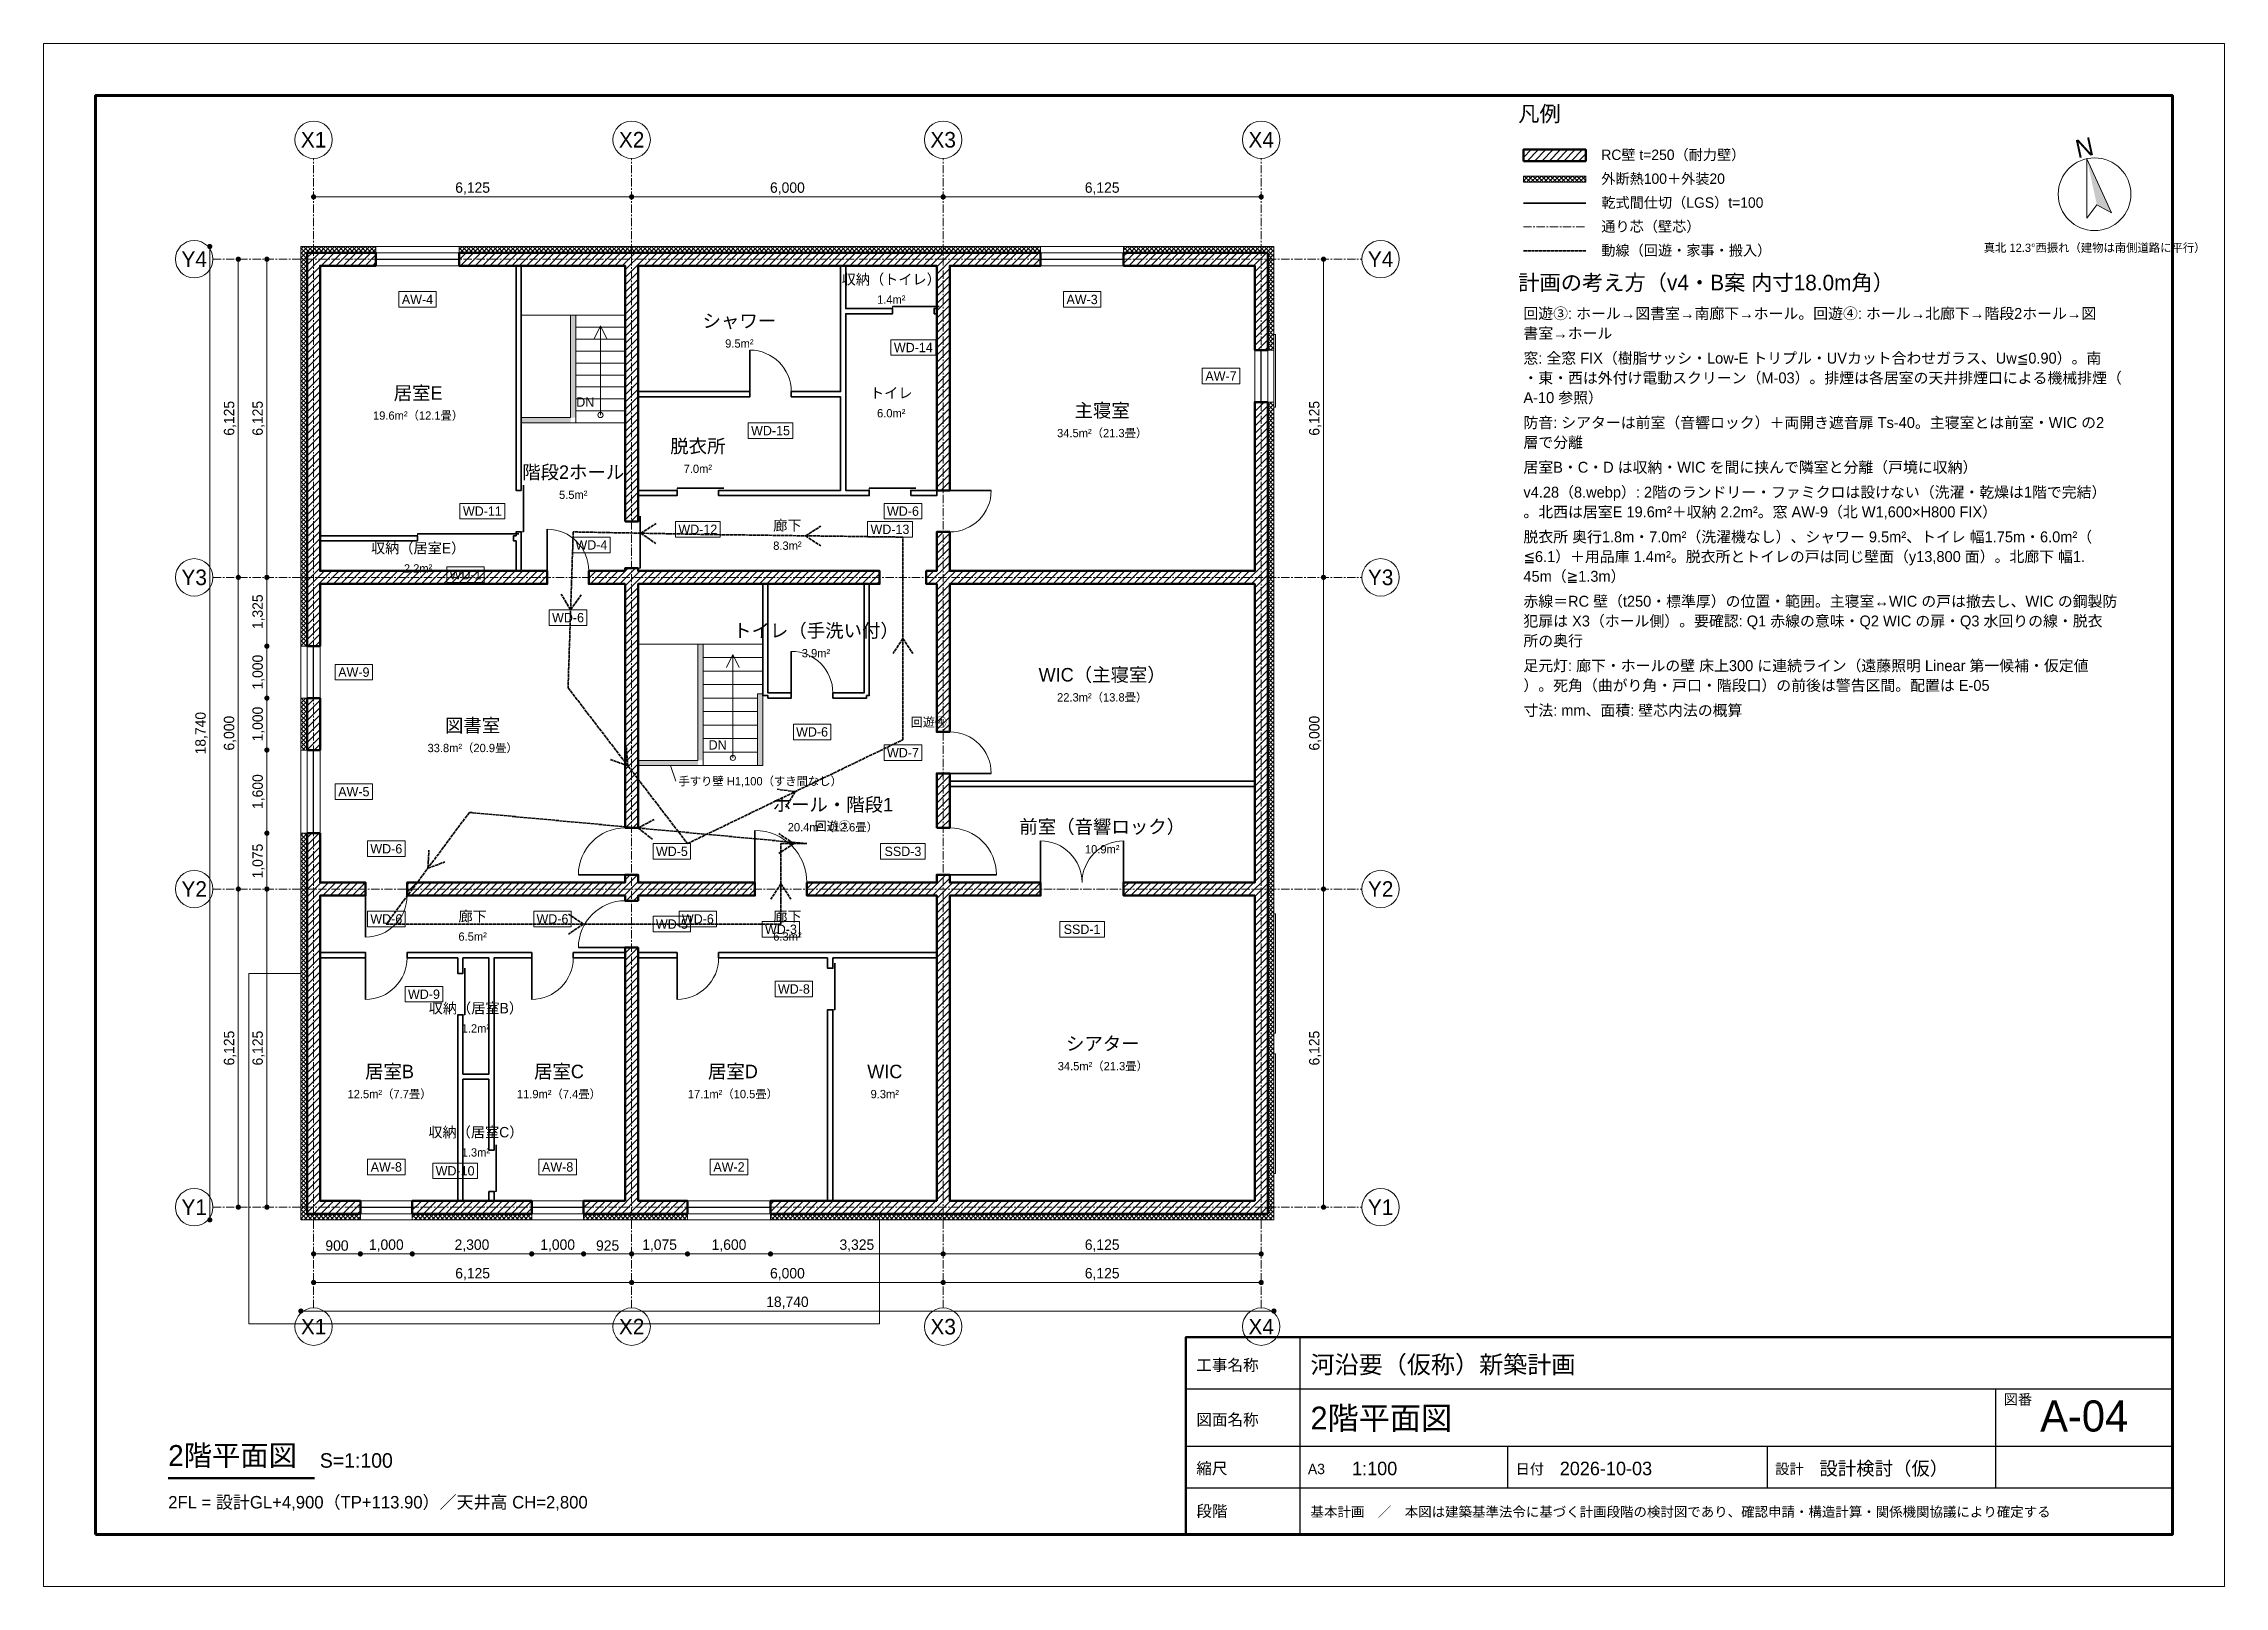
# Model space of a CAD drawing. Header units: millimetres. Extents: x 0 to 42000, y 0 to 29700.
import ezdxf
from ezdxf.enums import TextEntityAlignment as Align

# ---------------------------------------------------------------- set-up
doc = ezdxf.new("R2010")
doc.units = ezdxf.units.MM
doc.header["$LTSCALE"] = 50
doc.linetypes.add('CENTER', pattern=[5.08, 3.175, -0.635, 0.635, -0.635])
doc.linetypes.add('DASHED', pattern=[1.524, 1.27, -0.254])
for name, color, linetype, lineweight in [('A-CUT', 7, 'Continuous', 50), ('A-CUT-HATCH', 8, 'Continuous', 9), ('A-CUT-INS', 9, 'Continuous', 9), ('A-CUT-LGS', 7, 'Continuous', 35), ('A-DIMS', 7, 'Continuous', 13), ('A-DOOR', 5, 'Continuous', 18), ('A-FLOW', 6, 'DASHED', 35), ('A-GLAZ', 5, 'Continuous', 18), ('A-GRID', 1, 'CENTER', 13), ('A-GRID-SYMB', 7, 'Continuous', 18), ('A-ROOM', 7, 'Continuous', 18), ('A-STRS', 7, 'Continuous', 18), ('A-SYMB', 7, 'Continuous', 18), ('A-TEXT', 7, 'Continuous', 18), ('A-VIS', 7, 'Continuous', 18), ('G-FRAME', 7, 'Continuous', 70), ('G-TITLE', 7, 'Continuous', 25)]:
    doc.layers.add(name, color=color, linetype=linetype, lineweight=lineweight)
doc.styles.add('JP', font='ipag.ttf')
doc.dimstyles.new('JIS', dxfattribs={"dimscale": 100, "dimtxt": 2, "dimasz": 1, "dimexe": 1, "dimexo": 1, "dimgap": 0.6, "dimtad": 1, "dimdec": 0, "dimtxsty": 'JP', "dimblk": 'DOT', "dimcen": 2.5, "dimclrd": 7, "dimclre": 7, "dimclrt": 7, "dimazin": 3, "dimtfac": 1, "dimtmove": 0, "dimatfit": 3, "dimlwd": 13, "dimlwe": 13})

# ---------------------------------------------------------------- blocks, each defined once
blk = doc.blocks.new('_DOT')
at = {"color": 0, "linetype": 'BYBLOCK'}
blk.add_line((-0.5, 0), (-1, 0), dxfattribs=at)
at = {"color": 0, "linetype": 'BYBLOCK', "const_width": 0.5}
blk.add_lwpolyline([(-0.25, 0, 1), (0.25, 0, 1)], format="xyb", close=True, dxfattribs=at)

msp = doc.modelspace()

# ---------------------------------------------------------------- hatches: boundary and pattern name
at = {"layer": 'A-CUT-HATCH'}
h = msp.add_hatch(dxfattribs=at)
h.set_pattern_fill('ANSI31', scale=31.496)
h.paths.add_polyline_path([(29700, 27440), (29700, 27660), (28500, 27660), (28500, 27440)])
h = msp.add_hatch(dxfattribs=at)
h.set_pattern_fill('ANSI31', scale=31.496)
h.paths.add_polyline_path([(17200, 7425), (17200, 13300), (14700, 13300), (14700, 13550), (17200, 13550), (17200, 13700), (17450, 13700), (17450, 13550), (19200, 13550), (19200, 13300), (17450, 13300), (17450, 7425), (23325, 7425), (23325, 13300), (20800, 13300), (20800, 13550), (23325, 13550), (23325, 19300), (17450, 19300), (17450, 16450), (17200, 16450), (17200, 19300), (17000, 19300), (17000, 19550), (17200, 19550), (17200, 20300), (17450, 20300), (17450, 19550), (23325, 19550), (23325, 22800), (23575, 22800), (23575, 7425), (23575, 7175), (14000, 7175), (14000, 7425)])
h.paths.add_polyline_path([(23575, 25675), (23575, 25425), (23575, 23800), (23325, 23800), (23325, 25425), (20800, 25425), (20800, 25675)])
h.paths.add_polyline_path([(11200, 20500), (11200, 25425), (8000, 25425), (8000, 25675), (19200, 25675), (19200, 25425), (17450, 25425), (17450, 21100), (17200, 21100), (17200, 25425), (11450, 25425), (11450, 20500)])
h.paths.add_polyline_path([(17200, 14600), (17200, 15650), (17450, 15650), (17450, 14600)])
h.paths.add_polyline_path([(11200, 14600), (11200, 19300), (10500, 19300), (10500, 19550), (11200, 19550), (11200, 19600), (11450, 19600), (11450, 19550), (16100, 19550), (16100, 19300), (11450, 19300), (11450, 14600)])
h.paths.add_polyline_path([(11450, 13200), (11200, 13200), (11200, 13300), (7000, 13300), (7000, 13550), (11200, 13550), (11200, 13700), (11450, 13700), (11450, 13550), (13700, 13550), (13700, 13300), (11450, 13300)])
h.paths.add_polyline_path([(11450, 12300), (11450, 7425), (12400, 7425), (12400, 7175), (10400, 7175), (10400, 7425), (11200, 7425), (11200, 12300)])
h.paths.add_polyline_path([(5325, 18100), (5075, 18100), (5075, 25425), (5075, 25675), (6400, 25675), (6400, 25425), (5325, 25425), (5325, 19550), (9700, 19550), (9700, 19300), (5325, 19300)])
h.paths.add_polyline_path([(7100, 7175), (7100, 7425), (9400, 7425), (9400, 7175)])
h.paths.add_polyline_path([(5325, 14500), (5325, 13550), (6200, 13550), (6200, 13300), (5325, 13300), (5325, 7425), (6100, 7425), (6100, 7175), (5075, 7175), (5075, 7425), (5075, 14500)])
h.paths.add_polyline_path([(5075, 16100), (5075, 17100), (5325, 17100), (5325, 16100)])
h = msp.add_hatch(color=8, dxfattribs=at)
h.dxf.hatch_style = 1
h.paths.add_polyline_path([(12700, 15800), (12700, 15900), (11450, 15900), (11450, 15800)])
h.paths.add_polyline_path([(13850, 15800), (13850, 17185), (13750, 17185), (13750, 15800)])
h.paths.add_polyline_path([(10250, 22400), (10250, 22500), (9200, 22500), (9200, 22400)])
h.paths.add_polyline_path([(12700, 15800), (12700, 18140), (12600, 18140), (12600, 15800)])
h.paths.add_polyline_path([(10250, 22400), (10250, 24470), (10150, 24470), (10150, 22400)])
at = {"layer": 'A-CUT-INS'}
h = msp.add_hatch(dxfattribs=at)
h.set_pattern_fill('ANSI37', scale=18.89764)
h.paths.add_polyline_path([(29700, 27030), (29700, 27150), (28500, 27150), (28500, 27030)])
h = msp.add_hatch(dxfattribs=at)
h.set_pattern_fill('ANSI37', scale=18.89764)
h.paths.add_polyline_path([(23575, 7175), (23575, 22800), (23695, 22800), (23695, 7175), (23695, 7055), (14000, 7055), (14000, 7175)])
h.paths.add_polyline_path([(23575, 25675), (20800, 25675), (20800, 25795), (23695, 25795), (23695, 25675), (23695, 23800), (23575, 23800)])
h.paths.add_polyline_path([(19200, 25675), (8000, 25675), (8000, 25795), (19200, 25795)])
h.paths.add_polyline_path([(12400, 7175), (12400, 7055), (10400, 7055), (10400, 7175)])
h.paths.add_polyline_path([(9400, 7055), (7100, 7055), (7100, 7175), (9400, 7175)])
h.paths.add_polyline_path([(4955, 25795), (6400, 25795), (6400, 25675), (5075, 25675), (5075, 18100), (4955, 18100), (4955, 25675)])
h.paths.add_polyline_path([(4955, 7055), (4955, 7175), (4955, 14500), (5075, 14500), (5075, 7175), (6100, 7175), (6100, 7055)])
h.paths.add_polyline_path([(5075, 17100), (5075, 16100), (4955, 16100), (4955, 17100)])
at = {"layer": 'A-SYMB'}
msp.add_hatch(color=7, dxfattribs=at).paths.add_polyline_path([(39351.1, 27484), (39544.7, 26594.8), (39828.7, 26441.7)])

# ---------------------------------------------------------------- linework, layer by layer
at = {"layer": 'A-CUT'}
msp.add_lwpolyline([(28500, 27440), (29700, 27440), (29700, 27660), (28500, 27660)], close=True, dxfattribs=at)
for points in [[(5325, 18100), (5075, 18100), (5075, 25425), (5075, 25675), (6400, 25675), (6400, 25425), (5325, 25425), (5325, 19550), (9700, 19550), (9700, 19300), (5325, 19300), (5325, 18100)], [(11200, 20500), (11200, 25425), (8000, 25425), (8000, 25675), (19200, 25675), (19200, 25425), (17450, 25425), (17450, 21100), (17200, 21100), (17200, 25425), (11450, 25425), (11450, 20500), (11200, 20500)], [(23575, 25675), (23575, 25425), (23575, 23800), (23325, 23800), (23325, 25425), (20800, 25425), (20800, 25675), (23575, 25675)], [(17200, 7425), (17200, 13300), (14700, 13300), (14700, 13550), (17200, 13550), (17200, 13700), (17450, 13700), (17450, 13550), (19200, 13550), (19200, 13300), (17450, 13300), (17450, 7425), (23325, 7425), (23325, 13300), (20800, 13300), (20800, 13550), (23325, 13550), (23325, 19300), (17450, 19300), (17450, 16450), (17200, 16450), (17200, 19300), (17000, 19300), (17000, 19550), (17200, 19550), (17200, 20300), (17450, 20300), (17450, 19550), (23325, 19550), (23325, 22800), (23575, 22800), (23575, 7425), (23575, 7175), (14000, 7175), (14000, 7425), (17200, 7425)], [(11200, 14600), (11200, 19300), (10500, 19300), (10500, 19550), (11200, 19550), (11200, 19600), (11450, 19600), (11450, 19550), (16100, 19550), (16100, 19300), (11450, 19300), (11450, 14600), (11200, 14600)], [(5075, 16100), (5075, 17100), (5325, 17100), (5325, 16100), (5075, 16100)], [(17200, 14600), (17200, 15650), (17450, 15650), (17450, 14600), (17200, 14600)], [(5325, 14500), (5325, 13550), (6200, 13550), (6200, 13300), (5325, 13300), (5325, 7425), (6100, 7425), (6100, 7175), (5075, 7175), (5075, 7425), (5075, 14500), (5325, 14500)], [(11450, 13200), (11200, 13200), (11200, 13300), (7000, 13300), (7000, 13550), (11200, 13550), (11200, 13700), (11450, 13700), (11450, 13550), (13700, 13550), (13700, 13300), (11450, 13300), (11450, 13200)], [(11450, 12300), (11450, 7425), (12400, 7425), (12400, 7175), (10400, 7175), (10400, 7425), (11200, 7425), (11200, 12300), (11450, 12300)], [(7100, 7175), (7100, 7425), (9400, 7425), (9400, 7175), (7100, 7175)]]:
    msp.add_lwpolyline(points, dxfattribs=at)
at = {"layer": 'A-CUT-LGS'}
msp.add_line((28500, 26630), (29700, 26630), dxfattribs=at)
at = {"layer": 'A-CUT-LGS', "lineweight": 18}
msp.add_lwpolyline([(28500, 27030), (29700, 27030), (29700, 27150), (28500, 27150)], close=True, dxfattribs=at)
for points in [[(4955, 25795), (6400, 25795), (6400, 25675), (5075, 25675), (5075, 18100), (4955, 18100), (4955, 25675), (4955, 25795)], [(19200, 25675), (8000, 25675), (8000, 25795), (19200, 25795), (19200, 25675)], [(23575, 25675), (20800, 25675), (20800, 25795), (23695, 25795), (23695, 25675), (23695, 23800), (23575, 23800), (23575, 25675)], [(23575, 7175), (23575, 22800), (23695, 22800), (23695, 7175), (23695, 7055), (14000, 7055), (14000, 7175), (23575, 7175)], [(5075, 17100), (5075, 16100), (4955, 16100), (4955, 17100), (5075, 17100)], [(4955, 7055), (4955, 7175), (4955, 14500), (5075, 14500), (5075, 7175), (6100, 7175), (6100, 7055), (4955, 7055)], [(9400, 7055), (7100, 7055), (7100, 7175), (9400, 7175), (9400, 7055)], [(12400, 7175), (12400, 7055), (10400, 7055), (10400, 7175), (12400, 7175)]]:
    msp.add_lwpolyline(points, dxfattribs=at)
at = {"layer": 'A-CUT-LGS'}
for points in [[(9200, 21100), (9100, 21100), (9100, 25425), (9200, 25425), (9200, 21100)], [(14400, 22900), (14400, 23000), (15350, 23000), (15350, 25425), (15450, 25425), (15450, 24600), (16350, 24600), (16350, 24500), (15450, 24500), (15450, 21100), (15900, 21100), (15900, 21000), (13000, 21000), (13000, 21100), (15350, 21100), (15350, 22900), (14400, 22900)], [(17150, 24500), (17150, 24600), (17200, 24600), (17200, 24500), (17150, 24500)], [(11450, 22900), (11450, 23000), (13600, 23000), (13600, 22900), (11450, 22900)], [(11450, 21000), (11450, 21100), (12200, 21100), (12200, 21000), (11450, 21000)], [(16700, 21000), (16700, 21100), (17200, 21100), (17200, 21000), (16700, 21000)], [(5325, 20125), (5325, 20225), (7200, 20225), (7200, 20125), (5325, 20125)], [(9100, 19550), (9100, 20125), (9050, 20125), (9050, 20225), (9100, 20225), (9100, 20300), (9200, 20300), (9200, 19550), (9100, 19550)], [(13950, 17100), (13950, 17150), (13850, 17150), (13850, 19300), (13950, 19300), (13950, 17200), (14400, 17200), (14400, 17100), (13950, 17100)], [(15200, 17100), (15200, 17200), (15800, 17200), (15800, 19300), (15900, 19300), (15900, 17150), (15850, 17150), (15850, 17100), (15200, 17100)], [(17450, 15400), (17450, 15500), (23325, 15500), (23325, 15400), (17450, 15400)], [(5325, 12100), (5325, 12200), (6200, 12200), (6200, 12100), (5325, 12100)], [(8075, 9863), (8575, 9863), (8575, 12100), (8075, 12100), (8075, 11800), (7975, 11800), (7975, 12100), (7000, 12100), (7000, 12200), (9400, 12200), (9400, 12100), (8675, 12100), (8675, 8400), (8575, 8400), (8575, 9763), (8075, 9763), (8075, 7425), (7975, 7425), (7975, 11000), (8075, 11000), (8075, 9863)], [(11200, 12100), (10200, 12100), (10200, 12200), (11200, 12200), (11200, 12100)], [(11450, 12100), (11450, 12200), (12200, 12200), (12200, 12100), (11450, 12100)], [(15100, 12100), (13000, 12100), (13000, 12200), (17200, 12200), (17200, 12100), (15200, 12100), (15200, 11900), (15100, 11900), (15100, 12100)], [(15100, 7425), (15100, 11100), (15200, 11100), (15200, 7425), (15100, 7425)], [(8675, 7425), (8575, 7425), (8575, 7600), (8675, 7600), (8675, 7425)]]:
    msp.add_lwpolyline(points, dxfattribs=at)
at = {"layer": 'A-DOOR'}
for p, q in [((16350, 24640), (16350, 24500)), ((12200, 21140), (12200, 21000)), ((15900, 21140), (15900, 21000)), ((7200, 20265), (7200, 20125)), ((9240, 20300), (9100, 20300)), ((11490, 19600), (11200, 19600)), ((8115, 11000), (7975, 11000)), ((15240, 11100), (15100, 11100)), ((8715, 7600), (8575, 7600))]:
    msp.add_line(p, q, dxfattribs=at)
at = {"layer": 'A-DOOR', "lineweight": 35}
for p, q in [((13600, 23000), (13600, 23800)), ((17450, 21100), (18250, 21100)), ((9700, 19550), (9700, 20350)), ((14400, 17200), (14400, 18000)), ((17450, 15650), (18250, 15650)), ((13700, 13550), (13700, 14550)), ((19200, 13550), (19200, 14350)), ((20800, 13550), (20800, 14350)), ((11200, 13700), (10300, 13700)), ((17450, 13700), (18350, 13700)), ((6200, 13300), (6200, 12500)), ((11200, 12300), (10300, 12300)), ((6200, 12100), (6200, 11300)), ((9400, 12100), (9400, 11300)), ((12200, 12100), (12200, 11300))]:
    msp.add_line(p, q, dxfattribs=at)
for points in [[(16350, 24640), (17250, 24640)], [(9240, 20300), (9240, 21200)], [(12200, 21140), (13100, 21140)], [(15900, 21140), (16800, 21140)], [(11490, 19600), (11490, 20600)], [(7200, 20265), (9150, 20265)], [(8115, 11000), (8115, 11900)], [(15240, 11100), (15240, 12000)], [(8715, 7600), (8715, 8500)]]:
    msp.add_lwpolyline(points, dxfattribs=at)
at = {"layer": 'A-DOOR'}
for points in [[(23695, 24099.5), (23695, 24100), (23725, 24100), (23725, 22700), (23695, 22700), (23695, 22700.5)], [(23695, 12949.5), (23695, 12950), (23725, 12950), (23725, 10650), (23695, 10650), (23695, 10650.5)], [(23695, 10249.5), (23695, 10250), (23725, 10250), (23725, 7950), (23695, 7950), (23695, 7950.5)]]:
    msp.add_lwpolyline(points, dxfattribs=at)
for centre, radius, start, end in [((13600, 23000), 800, 0, 90), ((17450, 21100), 800, 270, 0), ((9700, 19550), 800, 0, 90), ((14400, 17200), 800, 0, 90), ((17450, 15650), 800, 0, 90), ((11200, 13700), 900, 90, 180), ((13700, 13550), 1000, 0, 90), ((17450, 13700), 900, 0, 90), ((19200, 13550), 800, 0, 90), ((20800, 13550), 800, 90, 180), ((6200, 13300), 800, 270, 0), ((11200, 12300), 900, 90, 180), ((6200, 12100), 800, 270, 0), ((9400, 12100), 800, 270, 0), ((12200, 12100), 800, 270, 0)]:
    msp.add_arc(centre, radius, start, end, dxfattribs=at)
at = {"layer": 'A-FLOW'}
for p, q in [((28500, 25710), (29700, 25710)), ((11500, 20275), (11796.8, 20460.5)), ((11500, 20275), (11789.5, 20078.2)), ((14675, 20225), (14970.7, 20412.2)), ((14675, 20225), (14965.6, 20030)), ((10150, 18800), (9968.7, 19099.4)), ((10150, 18800), (10350.8, 19086.7)), ((16550, 18250), (16358.8, 17956.8)), ((16550, 18250), (16741.2, 17956.8)), ((11250, 15800), (11223.3, 16149)), ((11250, 15800), (10919.9, 15916.4)), ((14475, 15300), (14127.9, 15344.9)), ((14475, 15300), (14293.9, 15000.5)), ((11450, 14600), (11759.5, 14763.4)), ((11450, 14600), (11724.4, 14382.7)), ((14450, 14300), (14156.8, 14491.2)), ((14450, 14300), (14156.8, 14108.8)), ((7400, 13825), (7421.7, 14174.3)), ((7400, 13825), (7728.4, 13946.1)), ((14200, 13525), (14008.8, 13231.8)), ((14200, 13525), (14391.2, 13231.8)), ((10400, 12750), (10106.8, 12941.2)), ((10400, 12750), (10106.8, 12558.8))]:
    msp.add_line(p, q, dxfattribs=at)
for points in [[(16550, 16300), (16550, 20200), (12800, 20250), (10200, 20300), (10100, 17300), (12400, 14300), (16550, 16300)], [(14700, 14300), (8200, 14900), (6600, 12750), (14200, 12750), (14200, 14300), (14700, 14300)]]:
    msp.add_lwpolyline(points, dxfattribs=at)
at = {"layer": 'A-GLAZ', "lineweight": 25}
for points in [[(6400, 25550), (8000, 25550)], [(19200, 25550), (20800, 25550)], [(23450, 22800), (23450, 23800)], [(5200, 17100), (5200, 18100)], [(5200, 14500), (5200, 16100)], [(6100, 7300), (7100, 7300)], [(9400, 7300), (10400, 7300)], [(12400, 7300), (14000, 7300)]]:
    msp.add_lwpolyline(points, dxfattribs=at)
at = {"layer": 'A-GRID'}
for p, q in [((5200, 5360), (5200, 27490)), ((11325, 5360), (11325, 27490)), ((17325, 5360), (17325, 27490)), ((23450, 5360), (23450, 27490)), ((28500, 26170), (29700, 26170)), ((3260, 25550), (25390, 25550)), ((3260, 19425), (25390, 19425)), ((3260, 13425), (25390, 13425)), ((3260, 7300), (25390, 7300))]:
    msp.add_line(p, q, dxfattribs=at)
at = {"layer": 'A-GRID-SYMB'}
for centre in [(5200, 27850), (11325, 27850), (17325, 27850), (23450, 27850), (2900, 25550), (25750, 25550), (2900, 19425), (25750, 19425), (2900, 13425), (25750, 13425), (2900, 7300), (25750, 7300), (5200, 5000), (11325, 5000), (17325, 5000), (23450, 5000)]:
    msp.add_circle(centre, 360, dxfattribs=at)
at = {"layer": 'A-STRS'}
for points in [[(9200, 25425), (11200, 25425), (11200, 24470), (10250, 24470), (10150, 24470), (9200, 24470), (9200, 25425)], [(10250, 24470), (11200, 24470), (11200, 24240), (10250, 24240), (10250, 24470)], [(10250, 24240), (11200, 24240), (11200, 24010), (10250, 24010), (10250, 24240)], [(10250, 24010), (11200, 24010), (11200, 23780), (10250, 23780), (10250, 24010)], [(10605, 24020), (10725, 24270), (10845, 24020)], [(10725, 22550), (10725, 24270)], [(10250, 23780), (11200, 23780), (11200, 23550), (10250, 23550), (10250, 23780)], [(10250, 23550), (11200, 23550), (11200, 23320), (10250, 23320), (10250, 23550)], [(10250, 23320), (11200, 23320), (11200, 23090), (10250, 23090), (10250, 23320)], [(10250, 23090), (11200, 23090), (11200, 22860), (10250, 22860), (10250, 23090)], [(10250, 22860), (11200, 22860), (11200, 22630), (10250, 22630), (10250, 22860)], [(10250, 22500), (10250, 22630), (11200, 22630), (11200, 22400), (10250, 22400), (10250, 22500)], [(11450, 19300), (13850, 19300), (13850, 18140), (12700, 18140), (12600, 18140), (11450, 18140), (11450, 19300)], [(12700, 18140), (13850, 18140), (13850, 17880), (12700, 17880), (12700, 18140)], [(12700, 17880), (13850, 17880), (13850, 17620), (12700, 17620), (12700, 17880)], [(13155, 17690), (13275, 17940), (13395, 17690)], [(13275, 15950), (13275, 17940)], [(12700, 17620), (13850, 17620), (13850, 17360), (12700, 17360), (12700, 17620)], [(13750, 17100.5), (13750, 17100), (12700, 17100), (12700, 17360), (13850, 17360), (13850, 17185), (13849.5, 17185)], [(13750, 16840.5), (13750, 16840), (12700, 16840), (12700, 17100), (13750, 17100), (13750, 17099.5)], [(13750, 16580.5), (13750, 16580), (12700, 16580), (12700, 16840), (13750, 16840), (13750, 16839.5)], [(13750, 16320.5), (13750, 16320), (12700, 16320), (12700, 16580), (13750, 16580), (13750, 16579.5)], [(13750, 16060.5), (13750, 16060), (12700, 16060), (12700, 16320), (13750, 16320), (13750, 16319.5)], [(13750, 15800.5), (13750, 15800), (12700, 15800), (12700, 15900), (12700, 16060), (13750, 16060), (13750, 16059.5)]]:
    msp.add_lwpolyline(points, dxfattribs=at)
for centre in [(10725, 22550), (13275, 15950)]:
    msp.add_circle(centre, 50, dxfattribs=at)
at = {"layer": 'A-SYMB'}
msp.add_line((12075, 15800), (12175, 15500), dxfattribs=at)
at = {"layer": 'A-SYMB', "lineweight": 50}
msp.add_line((2400, 2080), (5220, 2080), dxfattribs=at)
at = {"layer": 'A-SYMB'}
msp.add_lwpolyline([(39351.1, 27484), (39349.9, 26337.5), (39544.7, 26594.8), (39828.7, 26441.7)], close=True, dxfattribs=at)
msp.add_circle((39500, 26800), 700, dxfattribs=at)
at = {"layer": 'A-TEXT'}
for points in [[(6839.2, 24625), (7560.8, 24625), (7560.8, 24925), (6839.2, 24925)], [(19639.2, 24625), (20360.8, 24625), (20360.8, 24925), (19639.2, 24925)], [(16319, 23700), (17181, 23700), (17181, 24000), (16319, 24000)], [(22314.2, 23150), (23035.8, 23150), (23035.8, 23450), (22314.2, 23450)], [(13569, 22100), (14431, 22100), (14431, 22400), (13569, 22400)], [(8019, 20550), (8881, 20550), (8881, 20850), (8019, 20850)], [(16189.2, 20550), (16910.8, 20550), (16910.8, 20850), (16189.2, 20850)], [(10189.2, 19900), (10910.8, 19900), (10910.8, 20200), (10189.2, 20200)], [(12169, 20200), (13031, 20200), (13031, 20500), (12169, 20500)], [(15869, 20200), (16731, 20200), (16731, 20500), (15869, 20500)], [(7764.2, 19325), (8485.8, 19325), (8485.8, 19625), (7764.2, 19625)], [(9739.2, 18500), (10460.8, 18500), (10460.8, 18800), (9739.2, 18800)], [(5614.2, 17450), (6335.8, 17450), (6335.8, 17750), (5614.2, 17750)], [(14439.2, 16300), (15160.8, 16300), (15160.8, 16600), (14439.2, 16600)], [(16189.2, 15900), (16910.8, 15900), (16910.8, 16200), (16189.2, 16200)], [(5614.2, 15150), (6335.8, 15150), (6335.8, 15450), (5614.2, 15450)], [(6239.2, 14050), (6960.8, 14050), (6960.8, 14350), (6239.2, 14350)], [(11739.2, 14000), (12460.8, 14000), (12460.8, 14300), (11739.2, 14300)], [(16119, 14000), (16981, 14000), (16981, 14300), (16119, 14300)], [(6239.2, 12700), (6960.8, 12700), (6960.8, 13000), (6239.2, 13000)], [(9439.2, 12700), (10160.8, 12700), (10160.8, 13000), (9439.2, 13000)], [(11739.2, 12600), (12460.8, 12600), (12460.8, 12900), (11739.2, 12900)], [(12239.2, 12700), (12960.8, 12700), (12960.8, 13000), (12239.2, 13000)], [(13839.2, 12500), (14560.8, 12500), (14560.8, 12800), (13839.2, 12800)], [(19569, 12500), (20431, 12500), (20431, 12800), (19569, 12800)], [(6964.2, 11250), (7685.8, 11250), (7685.8, 11550), (6964.2, 11550)], [(14089.2, 11350), (14810.8, 11350), (14810.8, 11650), (14089.2, 11650)], [(6239.2, 7925), (6960.8, 7925), (6960.8, 8225), (6239.2, 8225)], [(7494, 7850), (8356, 7850), (8356, 8150), (7494, 8150)], [(9539.2, 7925), (10260.8, 7925), (10260.8, 8225), (9539.2, 8225)], [(12839.2, 7925), (13560.8, 7925), (13560.8, 8225), (12839.2, 8225)]]:
    msp.add_lwpolyline(points, close=True, dxfattribs=at)
at = {"layer": 'A-VIS'}
for points in [[(8000, 25675), (6400, 25675), (6400, 25795), (8000, 25795), (8000, 25675)], [(8000, 25425), (6400, 25425), (6400, 25675), (8000, 25675), (8000, 25425)], [(20800, 25675), (19200, 25675), (19200, 25795), (20800, 25795), (20800, 25675)], [(20800, 25425), (19200, 25425), (19200, 25675), (20800, 25675), (20800, 25425)], [(9200, 22500), (10150, 22500), (10150, 24470), (10250, 24470), (10250, 22500), (10250, 22400), (10150, 22400), (9200, 22400), (9200, 22500)], [(23575, 22800), (23325, 22800), (23325, 23800), (23575, 23800), (23575, 22800)], [(23695, 22800), (23575, 22800), (23575, 23800), (23695, 23800), (23695, 22800)], [(9200, 22399.5), (9200, 22400), (10150, 22400), (10250, 22400), (11200, 22400), (11200, 22399.5)], [(5075, 17100), (4955, 17100), (4955, 18100), (5075, 18100), (5075, 17100)], [(5325, 17100), (5075, 17100), (5075, 18100), (5325, 18100), (5325, 17100)], [(12600, 15900), (12600, 18140), (12700, 18140), (12700, 15900), (12700, 15800), (12600, 15800), (11450, 15800), (11450, 15900), (12600, 15900)], [(11450, 15799.5), (11450, 15800), (12600, 15800), (12700, 15800), (13750, 15800), (13850, 15800), (13850, 17150), (13850.5, 17150)], [(13850, 17185), (13850, 17150), (13850, 15800), (13750, 15800), (13750, 17185), (13850, 17185)], [(5075, 14500), (4955, 14500), (4955, 16100), (5075, 16100), (5075, 14500)], [(5325, 14500), (5075, 14500), (5075, 16100), (5325, 16100), (5325, 14500)], [(13800, 7055), (14000, 7055), (14800, 7055), (16100, 7055), (16100, 5055), (12500, 5055), (3955, 5055), (3955, 7055), (3955, 11800), (4955, 11800), (4955, 11300), (4955, 7425), (4955, 7175), (4955, 7055), (5075, 7055), (6100, 7055), (7100, 7055), (9200, 7055), (9400, 7055), (10400, 7055), (12400, 7055), (12500, 7055), (13800, 7055)], [(7100, 7175), (6100, 7175), (6100, 7425), (7100, 7425), (7100, 7175)], [(7100, 7055), (6100, 7055), (6100, 7175), (7100, 7175), (7100, 7055)], [(10400, 7175), (9400, 7175), (9400, 7425), (10400, 7425), (10400, 7175)], [(10400, 7055), (9400, 7055), (9400, 7175), (10400, 7175), (10400, 7055)], [(14000, 7175), (12400, 7175), (12400, 7425), (14000, 7425), (14000, 7175)], [(14000, 7055), (12400, 7055), (12400, 7175), (14000, 7175), (14000, 7055)]]:
    msp.add_lwpolyline(points, dxfattribs=at)
at = {"layer": 'G-FRAME', "lineweight": 0}
msp.add_lwpolyline([(0, 0), (42000, 0), (42000, 29700), (0, 29700)], close=True, dxfattribs=at)
at = {"layer": 'G-FRAME'}
msp.add_lwpolyline([(1000, 1000), (41000, 1000), (41000, 28700), (1000, 28700)], close=True, dxfattribs=at)
at = {"layer": 'G-TITLE'}
for p, q in [((24200, 1000), (24200, 4800)), ((22000, 3800), (41000, 3800)), ((37600, 1900), (37600, 3800)), ((22000, 2700), (41000, 2700)), ((24200, 1900), (24200, 2700)), ((28200, 1900), (28200, 2700)), ((33200, 1900), (33200, 2700)), ((22000, 1900), (41000, 1900))]:
    msp.add_line(p, q, dxfattribs=at)
at = {"layer": 'G-TITLE', "lineweight": 50}
msp.add_lwpolyline([(22000, 1000), (41000, 1000), (41000, 4800), (22000, 4800)], close=True, dxfattribs=at)

# ---------------------------------------------------------------- texts
at = {"layer": 'A-FLOW', "style": 'JP'}
for s, p in [('回遊④', (16700, 16550)), ('回遊③', (14850, 14550))]:
    msp.add_text(s, height=170, dxfattribs=at).set_placement(p)
at = {"layer": 'A-GRID-SYMB', "style": 'JP'}
for s, p in [('X1', (5200, 27850)), ('X2', (11325, 27850)), ('X3', (17325, 27850)), ('X4', (23450, 27850)), ('Y4', (2900, 25550)), ('Y4', (25750, 25550)), ('Y3', (2900, 19425)), ('Y3', (25750, 19425)), ('Y2', (2900, 13425)), ('Y2', (25750, 13425)), ('Y1', (2900, 7300)), ('Y1', (25750, 7300)), ('X1', (5200, 5000)), ('X2', (11325, 5000)), ('X3', (17325, 5000)), ('X4', (23450, 5000))]:
    msp.add_text(s, height=300, dxfattribs=at).set_placement(p, align=Align.MIDDLE_CENTER)
at = {"layer": 'A-ROOM', "style": 'JP'}
for s, height, p in [('収納（トイレ）', 200, (16325, 25162.5)), ('1.4m²', 160, (16325, 24772.5)), ('シャワー', 260, (13400, 24362.5)), ('9.5m²', 160, (13400, 23927.5)), ('居室E', 260, (7212.5, 22975)), ('トイレ', 200, (16325, 22975)), ('主寝室', 260, (20387.5, 22637.5)), ('19.6m²（12.1畳）', 160, (7212.5, 22540)), ('6.0m²', 160, (16325, 22585)), ('34.5m²（21.3畳）', 160, (20387.5, 22202.5)), ('脱衣所', 260, (12600, 21950)), ('階段2ホール', 260, (10200, 21450)), ('7.0m²', 160, (12600, 21515)), ('5.5m²', 160, (10200, 21015)), ('廊下', 200, (14325, 20425)), ('収納（居室E）', 200, (7212.5, 19987.5)), ('8.3m²', 160, (14325, 20035)), ('2.2m²', 160, (7212.5, 19597.5)), ('トイレ（手洗い付）', 260, (14875, 18400)), ('3.9m²', 160, (14875, 17965)), ('WIC（主寝室）', 260, (20387.5, 17550)), ('22.3m²（13.8畳）', 160, (20387.5, 17115)), ('図書室', 260, (8262.5, 16575)), ('33.8m²（20.9畳）', 160, (8262.5, 16140)), ('ホール・階段1', 260, (15200, 15050)), ('20.4m²（12.6畳）', 160, (15200, 14615)), ('前室（音響ロック）', 260, (20387.5, 14625)), ('10.9m²', 160, (20387.5, 14190)), ('廊下', 200, (8262.5, 12900)), ('廊下', 200, (14325, 12900)), ('6.5m²', 160, (8262.5, 12510)), ('6.3m²', 160, (14325, 12510)), ('収納（居室B）', 200, (8325, 11131.5)), ('1.2m²', 160, (8325, 10741.5)), ('シアター', 260, (20400, 10450)), ('居室B', 260, (6662.5, 9912.5)), ('居室C', 260, (9925, 9912.5)), ('居室D', 260, (13275, 9912.5)), ('34.5m²（21.3畳）', 160, (20400, 10015)), ('WIC', 260, (16200, 9912.5)), ('12.5m²（7.7畳）', 160, (6662.5, 9477.5)), ('11.9m²（7.4畳）', 160, (9925, 9477.5)), ('17.1m²（10.5畳）', 160, (13275, 9477.5)), ('9.3m²', 160, (16200, 9477.5)), ('収納（居室C）', 200, (8325, 8744)), ('1.3m²', 160, (8325, 8354))]:
    msp.add_text(s, height=height, dxfattribs=at).set_placement(p, align=Align.MIDDLE_CENTER)
at = {"layer": 'A-STRS', "style": 'JP'}
for p in [(10605, 22800), (13155, 16200)]:
    msp.add_text('DN', height=180, dxfattribs=at).set_placement(p, align=Align.MIDDLE_RIGHT)
at = {"layer": 'A-SYMB', "style": 'JP'}
msp.add_text('N', height=350, rotation=12.27877, dxfattribs=at).set_placement((39304.3, 27699), align=Align.MIDDLE_CENTER)
msp.add_text('真北 12.3°西振れ（建物は南側道路に平行）', height=160, dxfattribs=at).set_placement((39500, 25850), align=Align.TOP_CENTER)
at = {"layer": 'A-TEXT', "style": 'JP'}
for s, height, p in [('凡例', 300, (28400, 28200)), ('RC壁 t=250（耐力壁）', 200, (30000, 27460)), ('外断熱100＋外装20', 200, (30000, 27000)), ('乾式間仕切（LGS）t=100', 200, (30000, 26540)), ('通り芯（壁芯）', 200, (30000, 26080)), ('動線（回遊・家事・搬入）', 200, (30000, 25620)), ('計画の考え方（v4・B案 内寸18.0m角）', 300, (28400, 24950)), ('回遊③: ホール→図書室→南廊下→ホール。回遊④: ホール→北廊下→階段2ホール→図', 210, (28500, 24400)), ('書室→ホール', 210, (28500, 24020)), ('窓: 全窓 FIX（樹脂サッシ・Low-E トリプル・UVカット合わせガラス、Uw≦0.90）。南', 210, (28500, 23540)), ('・東・西は外付け電動スクリーン（M-03）。排煙は各居室の天井排煙口による機械排煙（', 210, (28500, 23160)), ('A-10 参照）', 210, (28500, 22780)), ('防音: シアターは前室（音響ロック）＋両開き遮音扉 Ts-40。主寝室とは前室・WIC の2', 210, (28500, 22300)), ('層で分離', 210, (28500, 21920)), ('居室B・C・D は収納・WIC を間に挟んで隣室と分離（戸境に収納）', 210, (28500, 21440)), ('v4.28（8.webp）: 2階のランドリー・ファミクロは設けない（洗濯・乾燥は1階で完結）', 210, (28500, 20960)), ('。北西は居室E 19.6m²＋収納 2.2m²。窓 AW-9（北 W1,600×H800 FIX）', 210, (28500, 20580)), ('脱衣所 奥行1.8m・7.0m²（洗濯機なし）、シャワー 9.5m²、トイレ 幅1.75m・6.0m²（', 210, (28500, 20100)), ('≦6.1）＋用品庫 1.4m²。脱衣所とトイレの戸は同じ壁面（y13,800 面）。北廊下 幅1.', 210, (28500, 19720)), ('45m（≧1.3m）', 210, (28500, 19340)), ('赤線＝RC 壁（t250・標準厚）の位置・範囲。主寝室↔WIC の戸は撤去し、WIC の鋼製防', 210, (28500, 18860)), ('犯扉は X3（ホール側）。要確認: Q1 赤線の意味・Q2 WIC の扉・Q3 水回りの線・脱衣', 210, (28500, 18480)), ('所の奥行', 210, (28500, 18100)), ('足元灯: 廊下・ホールの壁 床上300 に連続ライン（遠藤照明 Linear 第一候補・仮定値', 210, (28500, 17620)), ('）。死角（曲がり角・戸口・階段口）の前後は警告区間。配置は E-05', 210, (28500, 17240)), ('寸法: mm、面積: 壁芯内法の概算', 210, (28500, 16760)), ('2FL = 設計GL+4,900（TP+113.90）／天井高 CH=2,800', 240, (2400, 1500))]:
    msp.add_text(s, height=height, dxfattribs=at).set_placement(p)
for s, p in [('AW-4', (7200, 24775)), ('AW-3', (20000, 24775)), ('WD-14', (16750, 23850)), ('AW-7', (22675, 23300)), ('WD-15', (14000, 22250)), ('WD-11', (8450, 20700)), ('WD-6', (16550, 20700)), ('WD-12', (12600, 20350)), ('WD-13', (16300, 20350)), ('WD-4', (10550, 20050)), ('WD-1', (8125, 19475)), ('WD-6', (10100, 18650)), ('AW-9', (5975, 17600)), ('WD-6', (14800, 16450)), ('WD-7', (16550, 16050)), ('AW-5', (5975, 15300)), ('WD-6', (6600, 14200)), ('WD-5', (12100, 14150)), ('SSD-3', (16550, 14150)), ('WD-6', (6600, 12850)), ('WD-6', (9800, 12850)), ('WD-5', (12100, 12750)), ('WD-6', (12600, 12850)), ('WD-3', (14200, 12650)), ('SSD-1', (20000, 12650)), ('WD-9', (7325, 11400)), ('WD-8', (14450, 11500)), ('AW-8', (6600, 8075)), ('WD-10', (7925, 8000)), ('AW-8', (9900, 8075)), ('AW-2', (13200, 8075))]:
    msp.add_text(s, height=180, dxfattribs=at).set_placement(p, align=Align.MIDDLE_CENTER)
msp.add_text('手すり壁 H1,100（すき間なし）', height=160, dxfattribs=at).set_placement((12225, 15500), align=Align.MIDDLE_LEFT)
for s, height, p in [('2階平面図', 400, (2400, 2200)), ('S=1:100', 280, (5320, 2200))]:
    msp.add_text(s, height=height, dxfattribs=at).set_placement(p, align=Align.BOTTOM_LEFT)
at = {"layer": 'G-TITLE', "style": 'JP'}
for s, height, p in [('工事名称', 220, (22200, 4150)), ('河沿要（仮称）新築計画', 340, (24400, 4100)), ('2階平面図', 440, (24400, 3020)), ('図番', 200, (37750, 3500)), ('図面名称', 220, (22200, 3100)), ('縮尺', 220, (22200, 2160)), ('A3', 200, (24350, 2160)), ('1:100', 260, (25200, 2140)), ('日付', 200, (28350, 2160)), ('2026-10-03', 260, (29200, 2140)), ('設計', 200, (33350, 2160)), ('設計検討（仮）', 260, (34200, 2140)), ('段階', 220, (22200, 1340)), ('基本計画\u3000／\u3000本図は建築基準法令に基づく計画段階の検討図であり、確認申請・構造計算・関係機関協議により確定する', 190, (24400, 1340))]:
    msp.add_text(s, height=height, dxfattribs=at).set_placement(p)
msp.add_text('A-04', height=600, dxfattribs=at).set_placement((39300, 2800), align=Align.BOTTOM_CENTER)

# ---------------------------------------------------------------- dimensions: what is measured, and where the dimension line sits
at = {"layer": 'A-DIMS'}
for base, p1, p2, text in [((5200, 26750), (5200, 26750), (11325, 26750), '6,125'), ((11325, 26750), (11325, 26750), (17325, 26750), '6,000'), ((17325, 26750), (17325, 26750), (23450, 26750), '6,125'), ((5200, 6400), (5200, 6400), (6100, 6400), '900'), ((6100, 6400), (6100, 6400), (7100, 6400), '1,000'), ((7100, 6400), (7100, 6400), (9400, 6400), '2,300'), ((9400, 6400), (9400, 6400), (10400, 6400), '1,000'), ((10400, 6400), (10400, 6400), (11325, 6400), '925'), ((11325, 6400), (11325, 6400), (12400, 6400), '1,075'), ((12400, 6400), (12400, 6400), (14000, 6400), '1,600'), ((14000, 6400), (14000, 6400), (17325, 6400), '3,325'), ((17325, 6400), (17325, 6400), (23450, 6400), '6,125'), ((5200, 5850), (5200, 5850), (11325, 5850), '6,125'), ((11325, 5850), (11325, 5850), (17325, 5850), '6,000'), ((17325, 5850), (17325, 5850), (23450, 5850), '6,125'), ((4955, 5300), (4955, 5300), (23695, 5300), '18,740')]:
    msp.add_linear_dim(base=base, p1=p1, p2=p2, text=text, dimstyle='JIS', dxfattribs=at).render()
for base, p1, p2, text in [((3200, 7055), (3200, 7055), (3200, 25795), '18,740'), ((3750, 19425), (3750, 19425), (3750, 25550), '6,125'), ((4300, 19425), (4300, 19425), (4300, 25550), '6,125'), ((24650, 19425), (24650, 19425), (24650, 25550), '6,125'), ((3750, 13425), (3750, 13425), (3750, 19425), '6,000'), ((4300, 18100), (4300, 18100), (4300, 19425), '1,325'), ((24650, 13425), (24650, 13425), (24650, 19425), '6,000'), ((4300, 17100), (4300, 17100), (4300, 18100), '1,000'), ((4300, 16100), (4300, 16100), (4300, 17100), '1,000'), ((4300, 14500), (4300, 14500), (4300, 16100), '1,600'), ((4300, 13425), (4300, 13425), (4300, 14500), '1,075'), ((3750, 7300), (3750, 7300), (3750, 13425), '6,125'), ((4300, 7300), (4300, 7300), (4300, 13425), '6,125'), ((24650, 7300), (24650, 7300), (24650, 13425), '6,125')]:
    msp.add_linear_dim(base=base, p1=p1, p2=p2, angle=90, text=text, dimstyle='JIS', dxfattribs=at).render()

doc.saveas('drawing.dxf')
